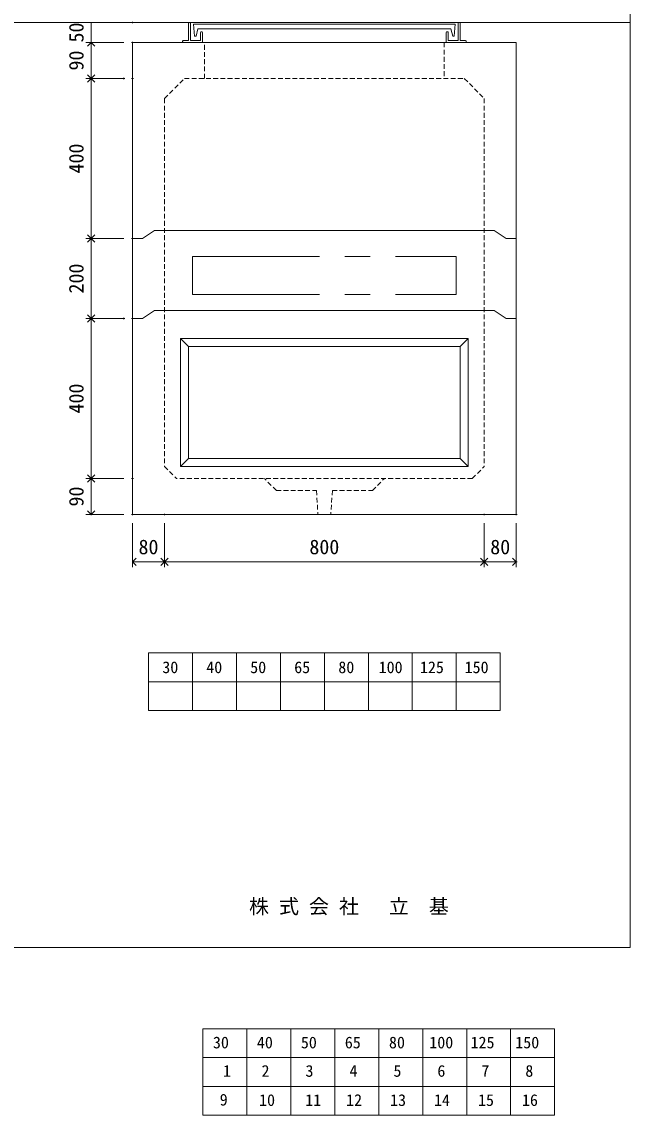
# Model space of a CAD drawing. Units: millimetres, scale not verified. Extents: x -4890 to 18490, y -2347 to 2347.
# Drawn here: x 3368 to 4890, y -2347 to 386 of the extents above; entities that cross this region are included whole.
import ezdxf
from ezdxf.enums import TextEntityAlignment as Align

# ---------------------------------------------------------------- set-up
doc = ezdxf.new("R2010")
doc.units = ezdxf.units.MM
doc.header["$LTSCALE"] = 10
doc.header["$PDMODE"] = 32
doc.header["$PDSIZE"] = 2
doc.linetypes.add('DASHED1', pattern=[1.8, 1.2, -0.6])
doc.linetypes.add('USER2', pattern=[50.8, 31.75, -6.35, 6.35, -6.35])
doc.layers.add('0-1_Defpoints', color=7, linetype='Continuous')
for name, color, linetype, lineweight in [('0-2_waku', 7, 'Continuous', 18), ('0-3_gaikei', 7, 'Continuous', 18), ('0-4_kakure', 7, 'DASHED1', 5), ('0-5_sunpou', 7, 'Continuous', 5), ('0-9_uchigawa', 6, 'Continuous', 18), ('0-B_futa', 3, 'Continuous', 18), ('0-C_GL', 4, 'Continuous', 18), ('0-E_文字１', 7, 'Continuous', 18), ('1-3_uchigawa2', 6, 'USER2', 18), ('1-5_文字２', 7, 'Continuous', 5)]:
    doc.layers.add(name, color=color, linetype=linetype, lineweight=lineweight)
doc.styles.add('ＭＳ ゴシック', font='')
doc.styles.get('ＭＳ ゴシック').set_extended_font_data('MS Gothic')

# ---------------------------------------------------------------- blocks, each defined once
blk = doc.blocks.new('_Open90')
at = {"layer": '0-5_sunpou'}
blk.add_line((0, 0), (-1, 0), dxfattribs=at)
blk.add_lwpolyline([(-0.5, 0.5), (0, 0), (-0.5, -0.5)], dxfattribs=at)
blk = doc.blocks.new('D71')
at = {"layer": '0-1_Defpoints'}
for p in [(5092.32, 2492.03), (4988.83, 2402.03), (5092.32, 2402.03)]:
    blk.add_point(p, dxfattribs=at)
at = {"layer": '0-5_sunpou'}
for p, q in [((5070.32, 2492.03), (4975.83, 2492.03)), ((4988.83, 2474.03), (4988.83, 2420.03)), ((5070.32, 2402.03), (4975.83, 2402.03))]:
    blk.add_line(p, q, dxfattribs=at)
at = {"layer": '0-5_sunpou', "xscale": 18, "yscale": 18}
for p, rotation in [((4988.83, 2492.03), 90), ((4988.83, 2402.03), 270)]:
    blk.add_blockref('_Open90', p, dxfattribs=dict(at, rotation=rotation))
at = {"layer": '0-5_sunpou', "style": 'ＭＳ ゴシック'}
blk.add_text('90', height=36.66, rotation=90, dxfattribs=at).set_placement((4980.83, 2422.03), align=Align.BOTTOM_LEFT)
blk = doc.blocks.new('D72')
at = {"layer": '0-1_Defpoints'}
for p in [(5092.32, 1802.03), (4988.83, 1402.03), (5092.32, 1402.03)]:
    blk.add_point(p, dxfattribs=at)
at = {"layer": '0-5_sunpou'}
for p, q in [((5070.32, 1802.03), (4975.83, 1802.03)), ((4988.83, 1784.03), (4988.83, 1420.03)), ((5070.32, 1402.03), (4975.83, 1402.03))]:
    blk.add_line(p, q, dxfattribs=at)
at = {"layer": '0-5_sunpou', "xscale": 18, "yscale": 18}
for p, rotation in [((4988.83, 1802.03), 90), ((4988.83, 1402.03), 270)]:
    blk.add_blockref('_Open90', p, dxfattribs=dict(at, rotation=rotation))
at = {"layer": '0-5_sunpou', "style": 'ＭＳ ゴシック'}
blk.add_text('400', height=36.66, rotation=90, dxfattribs=at).set_placement((4980.83, 1564.53), align=Align.BOTTOM_LEFT)
blk = doc.blocks.new('D73')
at = {"layer": '0-1_Defpoints'}
for p in [(5092.32, 1402.03), (4988.83, 1312.03), (5092.32, 1312.03)]:
    blk.add_point(p, dxfattribs=at)
at = {"layer": '0-5_sunpou'}
for p, q in [((5070.32, 1402.03), (4975.83, 1402.03)), ((4988.83, 1384.03), (4988.83, 1330.03)), ((5070.32, 1312.03), (4975.83, 1312.03))]:
    blk.add_line(p, q, dxfattribs=at)
at = {"layer": '0-5_sunpou', "xscale": 18, "yscale": 18}
for p, rotation in [((4988.83, 1402.03), 90), ((4988.83, 1312.03), 270)]:
    blk.add_blockref('_Open90', p, dxfattribs=dict(at, rotation=rotation))
at = {"layer": '0-5_sunpou', "style": 'ＭＳ ゴシック'}
blk.add_text('90', height=36.66, rotation=90, dxfattribs=at).set_placement((4980.83, 1332.03), align=Align.BOTTOM_LEFT)
blk = doc.blocks.new('D74')
at = {"layer": '0-1_Defpoints'}
for p in [(5092.32, 1312.03), (5172.32, 1312.03), (5172.32, 1193.64)]:
    blk.add_point(p, dxfattribs=at)
at = {"layer": '0-5_sunpou'}
for p, q in [((5092.32, 1290.03), (5092.32, 1180.64)), ((5172.32, 1290.03), (5172.32, 1180.64)), ((5110.32, 1193.64), (5154.32, 1193.64))]:
    blk.add_line(p, q, dxfattribs=at)
at = {"layer": '0-5_sunpou', "xscale": 18, "yscale": 18, "rotation": 180}
blk.add_blockref('_Open90', (5092.32, 1193.64), dxfattribs=at)
at = {"layer": '0-5_sunpou', "xscale": 18, "yscale": 18}
blk.add_blockref('_Open90', (5172.32, 1193.64), dxfattribs=at)
at = {"layer": '0-5_sunpou', "style": 'ＭＳ ゴシック'}
blk.add_text('80', height=36.66, dxfattribs=at).set_placement((5107.32, 1201.64), align=Align.BOTTOM_LEFT)
blk = doc.blocks.new('D75')
at = {"layer": '0-1_Defpoints'}
for p in [(5172.32, 1312.03), (5972.32, 1312.03), (5972.32, 1193.64)]:
    blk.add_point(p, dxfattribs=at)
at = {"layer": '0-5_sunpou'}
for p, q in [((5172.32, 1290.03), (5172.32, 1180.64)), ((5972.32, 1290.03), (5972.32, 1180.64)), ((5190.32, 1193.64), (5954.32, 1193.64))]:
    blk.add_line(p, q, dxfattribs=at)
at = {"layer": '0-5_sunpou', "xscale": 18, "yscale": 18, "rotation": 180}
blk.add_blockref('_Open90', (5172.32, 1193.64), dxfattribs=at)
at = {"layer": '0-5_sunpou', "xscale": 18, "yscale": 18}
blk.add_blockref('_Open90', (5972.32, 1193.64), dxfattribs=at)
at = {"layer": '0-5_sunpou', "style": 'ＭＳ ゴシック'}
blk.add_text('800', height=36.66, dxfattribs=at).set_placement((5534.82, 1201.64), align=Align.BOTTOM_LEFT)
blk = doc.blocks.new('D76')
at = {"layer": '0-1_Defpoints'}
for p in [(5972.32, 1312.03), (6052.32, 1312.03), (6052.32, 1193.64)]:
    blk.add_point(p, dxfattribs=at)
at = {"layer": '0-5_sunpou'}
for p, q in [((5972.32, 1290.03), (5972.32, 1180.64)), ((6052.32, 1290.03), (6052.32, 1180.64)), ((5990.32, 1193.64), (6034.32, 1193.64))]:
    blk.add_line(p, q, dxfattribs=at)
at = {"layer": '0-5_sunpou', "xscale": 18, "yscale": 18, "rotation": 180}
blk.add_blockref('_Open90', (5972.32, 1193.64), dxfattribs=at)
at = {"layer": '0-5_sunpou', "xscale": 18, "yscale": 18}
blk.add_blockref('_Open90', (6052.32, 1193.64), dxfattribs=at)
at = {"layer": '0-5_sunpou', "style": 'ＭＳ ゴシック'}
blk.add_text('80', height=36.66, dxfattribs=at).set_placement((5987.32, 1201.64), align=Align.BOTTOM_LEFT)
blk = doc.blocks.new('D77')
at = {"layer": '0-1_Defpoints'}
for p in [(5070.32, 2402.03), (4988.83, 2002.03), (5092.32, 2002.03)]:
    blk.add_point(p, dxfattribs=at)
at = {"layer": '0-5_sunpou'}
for p, q in [((5048.32, 2402.03), (4975.83, 2402.03)), ((4988.83, 2384.03), (4988.83, 2020.03)), ((5070.32, 2002.03), (4975.83, 2002.03))]:
    blk.add_line(p, q, dxfattribs=at)
at = {"layer": '0-5_sunpou', "xscale": 18, "yscale": 18}
for p, rotation in [((4988.83, 2402.03), 90), ((4988.83, 2002.03), 270)]:
    blk.add_blockref('_Open90', p, dxfattribs=dict(at, rotation=rotation))
at = {"layer": '0-5_sunpou', "style": 'ＭＳ ゴシック'}
blk.add_text('400', height=36.66, rotation=90, dxfattribs=at).set_placement((4980.83, 2164.53), align=Align.BOTTOM_LEFT)
blk = doc.blocks.new('D78')
at = {"layer": '0-1_Defpoints'}
for p in [(5092.32, 2002.03), (4988.83, 1802.03), (5070.32, 1802.03)]:
    blk.add_point(p, dxfattribs=at)
at = {"layer": '0-5_sunpou'}
for p, q in [((5070.32, 2002.03), (4975.83, 2002.03)), ((4988.83, 1984.03), (4988.83, 1820.03)), ((5048.32, 1802.03), (4975.83, 1802.03))]:
    blk.add_line(p, q, dxfattribs=at)
at = {"layer": '0-5_sunpou', "xscale": 18, "yscale": 18}
for p, rotation in [((4988.83, 2002.03), 90), ((4988.83, 1802.03), 270)]:
    blk.add_blockref('_Open90', p, dxfattribs=dict(at, rotation=rotation))
at = {"layer": '0-5_sunpou', "style": 'ＭＳ ゴシック'}
blk.add_text('200', height=36.66, rotation=90, dxfattribs=at).set_placement((4980.83, 1864.53), align=Align.BOTTOM_LEFT)
blk = doc.blocks.new('D46')
at = {"layer": '0-1_Defpoints'}
for p in [(5092.32, 2542.03), (4988.83, 2492.03), (5092.32, 2492.03)]:
    blk.add_point(p, dxfattribs=at)
at = {"layer": '0-5_sunpou'}
for p, q in [((5070.32, 2542.03), (4975.83, 2542.03)), ((4988.83, 2542.03), (4988.83, 2492.03)), ((5070.32, 2492.03), (4975.83, 2492.03))]:
    blk.add_line(p, q, dxfattribs=at)
at = {"layer": '0-5_sunpou', "style": 'ＭＳ ゴシック'}
blk.add_text('50', height=36.66, rotation=90, dxfattribs=at).set_placement((4980.83, 2492.03), align=Align.BOTTOM_LEFT)

msp = doc.modelspace()

# ---------------------------------------------------------------- linework, layer by layer
at = {"layer": '0-2_waku'}
for p, q in [((4890, 2346.97), (4890, -1928.03)), ((3685, -1191.36), (3685, -1335.36)), ((3685, -1191.36), (3685, -1335.36)), ((3685, -1191.36), (3685, -1335.36)), ((3685, -1191.36), (3685, -1335.36)), ((3685, -1191.36), (4565, -1191.36)), ((3795, -1191.36), (3795, -1335.36)), ((3905, -1191.36), (3905, -1335.36)), ((3905, -1191.36), (3905, -1335.36)), ((4015, -1191.36), (4015, -1335.36)), ((4125, -1191.36), (4125, -1335.36)), ((4235, -1191.36), (4235, -1335.36)), ((4345, -1191.36), (4345, -1335.36)), ((4455, -1191.36), (4455, -1335.36)), ((4565, -1191.36), (4565, -1335.36)), ((3685, -1263.36), (4565, -1263.36)), ((3685, -1335.36), (4565, -1335.36)), ((-1230, -1928.03), (4890, -1928.03)), ((-1230, -1928.03), (4890, -1928.03))]:
    msp.add_line(p, q, dxfattribs=at)
at = {"layer": '0-3_gaikei'}
for p, q in [((3645, 334.64), (4605, 334.64)), ((3645, 334.64), (3645, -845.36)), ((3645, 334.64), (4605, 334.64)), ((3690, 334.64), (3800, 334.64)), ((3725, 334.64), (4525, 334.64)), ((4560, 334.64), (4450, 334.64)), ((4605, 334.64), (4605, -845.36)), ((3670, -155.36), (3700, -135.36)), ((3700, -135.36), (4550, -135.36)), ((4550, -135.36), (4580, -155.36)), ((3670, -155.36), (3645, -155.36)), ((4580, -155.36), (4605, -155.36)), ((3670, -355.36), (3700, -335.36)), ((3700, -335.36), (4550, -335.36)), ((4550, -335.36), (4580, -355.36)), ((3670, -355.36), (3645, -355.36)), ((4580, -355.36), (4605, -355.36)), ((4605, -845.36), (3645, -845.36))]:
    msp.add_line(p, q, dxfattribs=at)
at = {"layer": '0-4_kakure'}
for p, q in [((3825, 244.64), (3825, 334.64)), ((4425, 334.64), (4425, 244.64)), ((3725, 194.64), (3775, 244.64)), ((3775, 244.64), (4475, 244.64)), ((3775, 244.64), (4475, 244.64)), ((4475, 244.64), (4525, 194.64)), ((3725, 194.64), (3725, -725.36)), ((4525, 194.64), (4525, -725.36)), ((3725, -725.36), (3755, -755.36)), ((4495, -755.36), (4525, -725.36)), ((4495, -755.36), (3755, -755.36)), ((4005, -785.36), (3975, -755.36)), ((4005, -785.36), (3975, -755.36)), ((4005, -785.36), (3975, -755.36)), ((4245, -785.36), (4275, -755.36)), ((4245, -785.36), (4275, -755.36)), ((4245, -785.36), (4275, -755.36)), ((4005, -785.36), (4105, -785.36)), ((4005, -785.36), (4105, -785.36)), ((4005, -785.36), (4105, -785.36)), ((4105, -785.36), (4109, -845.36)), ((4105, -785.36), (4109, -845.36)), ((4145, -785.36), (4141, -845.36)), ((4145, -785.36), (4141, -845.36)), ((4145, -785.36), (4245, -785.36)), ((4145, -785.36), (4245, -785.36)), ((4145, -785.36), (4245, -785.36))]:
    msp.add_line(p, q, dxfattribs=at)
at = {"layer": '0-9_uchigawa'}
for p, q in [((3765, -405.36), (3785, -425.36)), ((3765, -405.36), (3765, -705.36)), ((3765, -405.36), (4485, -405.36)), ((3765, -405.36), (3765, -725.29)), ((3765, -405.36), (3785, -425.36)), ((4485, -405.36), (4465, -425.36)), ((4485, -405.36), (4485, -725.29)), ((3785, -425.36), (3785, -685.36)), ((3785, -425.36), (3785, -685.36)), ((3785, -425.36), (3785, -685.36)), ((3785, -425.36), (3785, -685.36)), ((3785, -425.36), (3785, -705.29)), ((4465, -705.29), (4465, -425.36)), ((3765, -725.29), (3785, -705.29)), ((3785, -705.29), (4465, -705.29)), ((4485, -725.29), (4465, -705.29)), ((3765, -725.29), (4485, -725.29)), ((3785, -725.29), (4485, -725.29))]:
    msp.add_line(p, q, dxfattribs=at)
for points in [[(3765, -405.36), (3785, -425.36), (3785, -685.36)], [(3765, -405.36), (3785, -425.36), (4465, -425.36)]]:
    msp.add_lwpolyline(points, dxfattribs=at)
at = {"layer": '0-B_futa'}
for p, q in [((3787, 384.64), (3790, 384.64)), ((3790, 384.64), (3790, 339.64)), ((4460, 384.64), (4460, 339.64)), ((4460, 384.64), (4463, 384.64)), ((3785, 382.64), (3785, 339.64)), ((3797.81, 380.14), (4452.14, 380.14)), ((3797.81, 380.14), (3800.3, 350.14)), ((3808.33, 369.14), (3804.01, 350.14)), ((3808.33, 369.14), (4441.67, 369.14)), ((3815, 359.64), (3815, 339.64)), ((3817, 361.64), (3818, 361.64)), ((3820, 359.64), (3820, 334.64)), ((4430, 359.64), (4430, 334.64)), ((4433, 361.64), (4432, 361.64)), ((4435, 359.64), (4435, 339.64)), ((4441.67, 369.14), (4445.99, 350.14)), ((4452.14, 380.14), (4449.89, 350.14)), ((4465, 382.64), (4465, 339.64)), ((3770, 337.64), (3770, 336.64)), ((3772, 339.64), (3785, 339.64)), ((3820, 334.64), (3772, 334.64)), ((3790, 339.64), (3815, 339.64)), ((3800.3, 350.14), (3804.01, 350.14)), ((4430, 334.64), (4478, 334.64)), ((4460, 339.64), (4435, 339.64)), ((4449.89, 350.14), (4445.99, 350.14)), ((4478, 339.64), (4465, 339.64)), ((4480, 337.64), (4480, 336.64))]:
    msp.add_line(p, q, dxfattribs=at)
for centre, start, end in [((3787, 382.64), 90, 180), ((4463, 382.64), 0, 90), ((3817, 359.64), 90, 180), ((3818, 359.64), 0, 90), ((4432, 359.64), 90, 180), ((4433, 359.64), 0, 90), ((3772, 337.64), 90, 180), ((3772, 336.64), 180, 270), ((4478, 337.64), 0, 90), ((4478, 336.64), 270, 0)]:
    msp.add_arc(centre, 2, start, end, dxfattribs=at)
at = {"layer": '0-C_GL'}
msp.add_line((-1230, 384.64), (4890, 384.64), dxfattribs=at)
at = {"layer": '1-3_uchigawa2'}
for p, q in [((3795, -200.36), (3795, -295.36)), ((3795, -200.36), (4455, -200.36)), ((4455, -200.36), (4455, -295.36)), ((3795, -295.36), (4455, -295.36))]:
    msp.add_line(p, q, dxfattribs=at)
at = {"layer": '1-5_文字２'}
for p, q in [((3821.02, -2130.97), (3821.02, -2274.97)), ((3821.02, -2130.97), (3821.02, -2274.97)), ((3821.02, -2130.97), (3821.02, -2274.97)), ((3821.02, -2130.97), (3821.02, -2274.97)), ((3821.02, -2130.97), (4701.02, -2130.97)), ((3821.02, -2130.97), (3821.02, -2274.97)), ((3821.02, -2130.97), (3821.02, -2274.97)), ((3821.02, -2130.97), (3821.02, -2274.97)), ((3821.02, -2130.97), (3821.02, -2274.97)), ((3821.02, -2130.97), (4701.02, -2130.97)), ((3931.02, -2130.97), (3931.02, -2274.97)), ((3931.02, -2130.97), (3931.02, -2274.97)), ((4041.02, -2130.97), (4041.02, -2274.97)), ((4041.02, -2130.97), (4041.02, -2274.97)), ((4041.02, -2130.97), (4041.02, -2274.97)), ((4041.02, -2130.97), (4041.02, -2274.97)), ((4151.02, -2130.97), (4151.02, -2274.97)), ((4151.02, -2130.97), (4151.02, -2274.97)), ((4261.02, -2130.97), (4261.02, -2274.97)), ((4261.02, -2130.97), (4261.02, -2274.97)), ((4371.02, -2130.97), (4371.02, -2274.97)), ((4371.02, -2130.97), (4371.02, -2274.97)), ((4481.02, -2130.97), (4481.02, -2274.97)), ((4481.02, -2130.97), (4481.02, -2274.97)), ((4591.02, -2130.97), (4591.02, -2274.97)), ((4591.02, -2130.97), (4591.02, -2274.97)), ((4701.02, -2130.97), (4701.02, -2274.97)), ((4701.02, -2130.97), (4701.02, -2274.97)), ((3821.02, -2202.97), (4701.02, -2202.97)), ((3821.02, -2202.97), (4701.02, -2202.97)), ((3821.02, -2274.97), (4701.02, -2274.97)), ((3821.02, -2274.97), (4701.02, -2274.97)), ((3821.02, -2274.97), (3821.02, -2346.97)), ((3821.02, -2274.97), (3821.02, -2346.97)), ((3821.02, -2274.97), (3821.02, -2346.97)), ((3821.02, -2274.97), (3821.02, -2346.97)), ((3821.02, -2274.97), (4701.02, -2274.97)), ((3821.02, -2274.97), (3821.02, -2346.97)), ((3821.02, -2274.97), (3821.02, -2346.97)), ((3821.02, -2274.97), (3821.02, -2346.97)), ((3821.02, -2274.97), (3821.02, -2346.97)), ((3821.02, -2274.97), (4701.02, -2274.97)), ((3931.02, -2274.97), (3931.02, -2346.97)), ((3931.02, -2274.97), (3931.02, -2346.97)), ((4041.02, -2274.97), (4041.02, -2346.97)), ((4041.02, -2274.97), (4041.02, -2346.97)), ((4041.02, -2274.97), (4041.02, -2346.97)), ((4041.02, -2274.97), (4041.02, -2346.97)), ((4151.02, -2274.97), (4151.02, -2346.97)), ((4151.02, -2274.97), (4151.02, -2346.97)), ((4261.02, -2274.97), (4261.02, -2346.97)), ((4261.02, -2274.97), (4261.02, -2346.97)), ((4371.02, -2274.97), (4371.02, -2346.97)), ((4371.02, -2274.97), (4371.02, -2346.97)), ((4481.02, -2274.97), (4481.02, -2346.97)), ((4481.02, -2274.97), (4481.02, -2346.97)), ((4591.02, -2274.97), (4591.02, -2346.97)), ((4591.02, -2274.97), (4591.02, -2346.97)), ((4701.02, -2274.97), (4701.02, -2346.97)), ((4701.02, -2274.97), (4701.02, -2346.97)), ((3821.02, -2346.97), (4701.02, -2346.97)), ((3821.02, -2346.97), (4701.02, -2346.97))]:
    msp.add_line(p, q, dxfattribs=at)

# ---------------------------------------------------------------- block references
at = {"layer": '0-5_sunpou'}
for name in ['D46', 'D71', 'D77', 'D78', 'D72', 'D73', 'D74', 'D75', 'D76']:
    msp.add_blockref(name, (-1447.32, -2157.39), dxfattribs=at)

# ---------------------------------------------------------------- texts
at = {"layer": '0-E_文字１', "style": 'ＭＳ ゴシック'}
for s, height, p in [('30', 29.33, (3719.47, -1250.82)), ('40', 29.33, (3829.47, -1250.82)), ('50', 29.33, (3939.47, -1250.82)), ('65', 29.33, (4049.47, -1250.82)), ('80', 29.33, (4159.88, -1250.82)), ('100', 29.33, (4260.75, -1250.82)), ('125', 29.33, (4364.14, -1250.82)), ('150', 29.33, (4475.9, -1250.82)), ('株 式 会 社 \u3000立\u3000基', 36.66, (3936.53, -1854.38))]:
    msp.add_text(s, height=height, dxfattribs=at).set_placement(p, align=Align.BOTTOM_LEFT)
at = {"layer": '1-5_文字２', "style": 'ＭＳ ゴシック'}
for s, p in [('30', (3846.17, -2188.79)), ('30', (3846.17, -2188.79)), ('40', (3956.17, -2188.79)), ('40', (3956.17, -2188.79)), ('50', (4066.17, -2188.79)), ('50', (4066.17, -2188.79)), ('65', (4176.17, -2188.79)), ('65', (4176.17, -2188.79)), ('80', (4286.58, -2188.79)), ('80', (4286.58, -2188.79)), ('100', (4387.45, -2188.79)), ('100', (4387.45, -2188.79)), ('125', (4490.84, -2188.79)), ('125', (4490.84, -2188.79)), ('150', (4602.6, -2188.79)), ('150', (4602.6, -2188.79)), ('1', (3871.32, -2259.83)), ('2', (3967.75, -2259.83)), ('3', (4077.75, -2259.83)), ('4', (4187.75, -2259.83)), ('5', (4297.75, -2259.83)), ('6', (4407.75, -2259.83)), ('7', (4517.75, -2259.83)), ('8', (4627.75, -2259.83)), ('9', (3863.25, -2331.83)), ('10', (3961.67, -2332.79)), ('11', (4077.16, -2332.79)), ('12', (4179.37, -2332.79)), ('13', (4289.37, -2332.79)), ('14', (4399.37, -2332.79)), ('15', (4509.37, -2332.79)), ('16', (4619.37, -2332.79))]:
    msp.add_text(s, height=29.33, dxfattribs=at).set_placement(p, align=Align.BOTTOM_LEFT)

doc.saveas('drawing.dxf')
